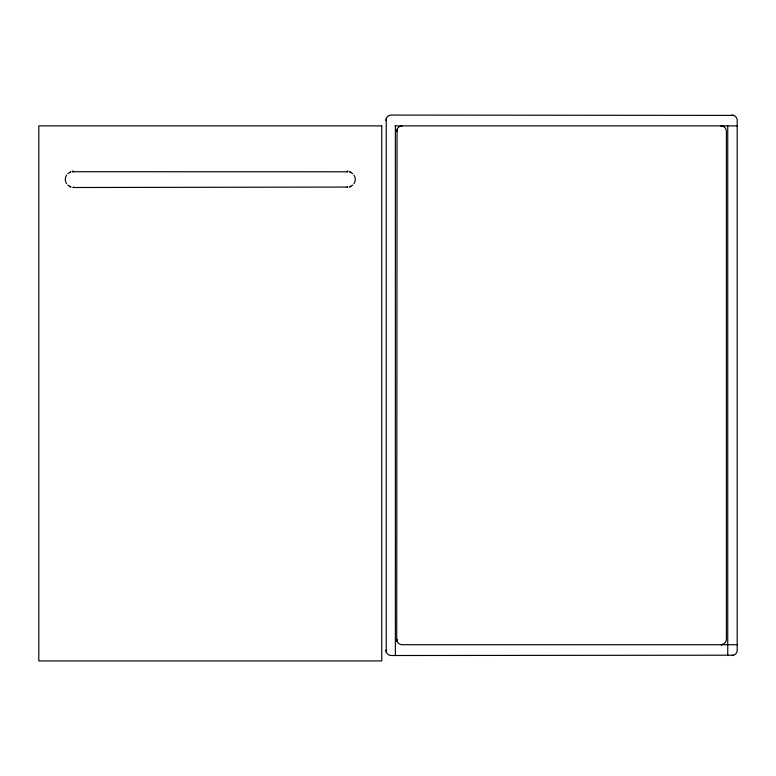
<?xml version="1.0" encoding="UTF-8"?>
<svg xmlns="http://www.w3.org/2000/svg" width="776" height="776" viewBox="0 0 776 776"><rect width="100%" height="100%" fill="white"/><g stroke="black" fill="none" stroke-linecap="round" stroke-linejoin="round"><path stroke-width="1.16" d="M385.915 120.484L386.244 118.631A5.403 5.403 0 0 1 391.317 115.081L733.64 115.401A5.403 5.403 0 0 1 737.2 120.484L737.2 650.113A5.403 5.403 0 0 1 733.64 655.196L391.317 655.516A5.403 5.403 0 0 1 386.244 651.966L386.244 118.631M73.574 171.719L72.711 171.719L347.066 171.787L347.823 171.719L347.066 171.787L347.677 170.788M346.969 187.064L347.823 187.064L72.866 187.511L73.574 187.064M66.542 175.153C64.903 177.646 64.903 181.138 66.542 183.631M353.992 183.631L354.661 182.282A6.984 6.984 0 0 0 354.661 176.501L353.992 175.153M67.754 173.737L70.965 171.719L69.762 172.514M352.779 185.047L349.578 187.064L350.781 186.269M720.991 644.71L722.834 644.381L720.991 644.71A5.403 5.403 0 0 0 726.394 639.308L726.394 131.29A5.403 5.403 0 0 0 720.991 125.887L722.834 126.216L720.991 125.887M731.797 655.516L733.64 655.196M395.003 125.887L737.2 125.887M737.2 644.71L402.123 644.71A5.403 5.403 0 0 1 396.72 639.308L397.05 129.446L396.72 131.29A5.403 5.403 0 0 1 402.123 125.887M731.797 115.081L733.64 115.401M350.781 172.514L349.578 171.719L352.779 173.737M69.762 186.269L70.965 187.064L67.754 185.047M385.915 650.113L386.244 651.966M727.742 125.887L727.742 655.516M395.372 125.887L395.372 655.516M72.866 170.788L72.866 171.7M381.743 125.887L38.8 125.887L38.8 660.919L381.743 660.919L381.743 125.887M397.05 641.151L396.72 639.308L397.05 641.151"/></g></svg>
